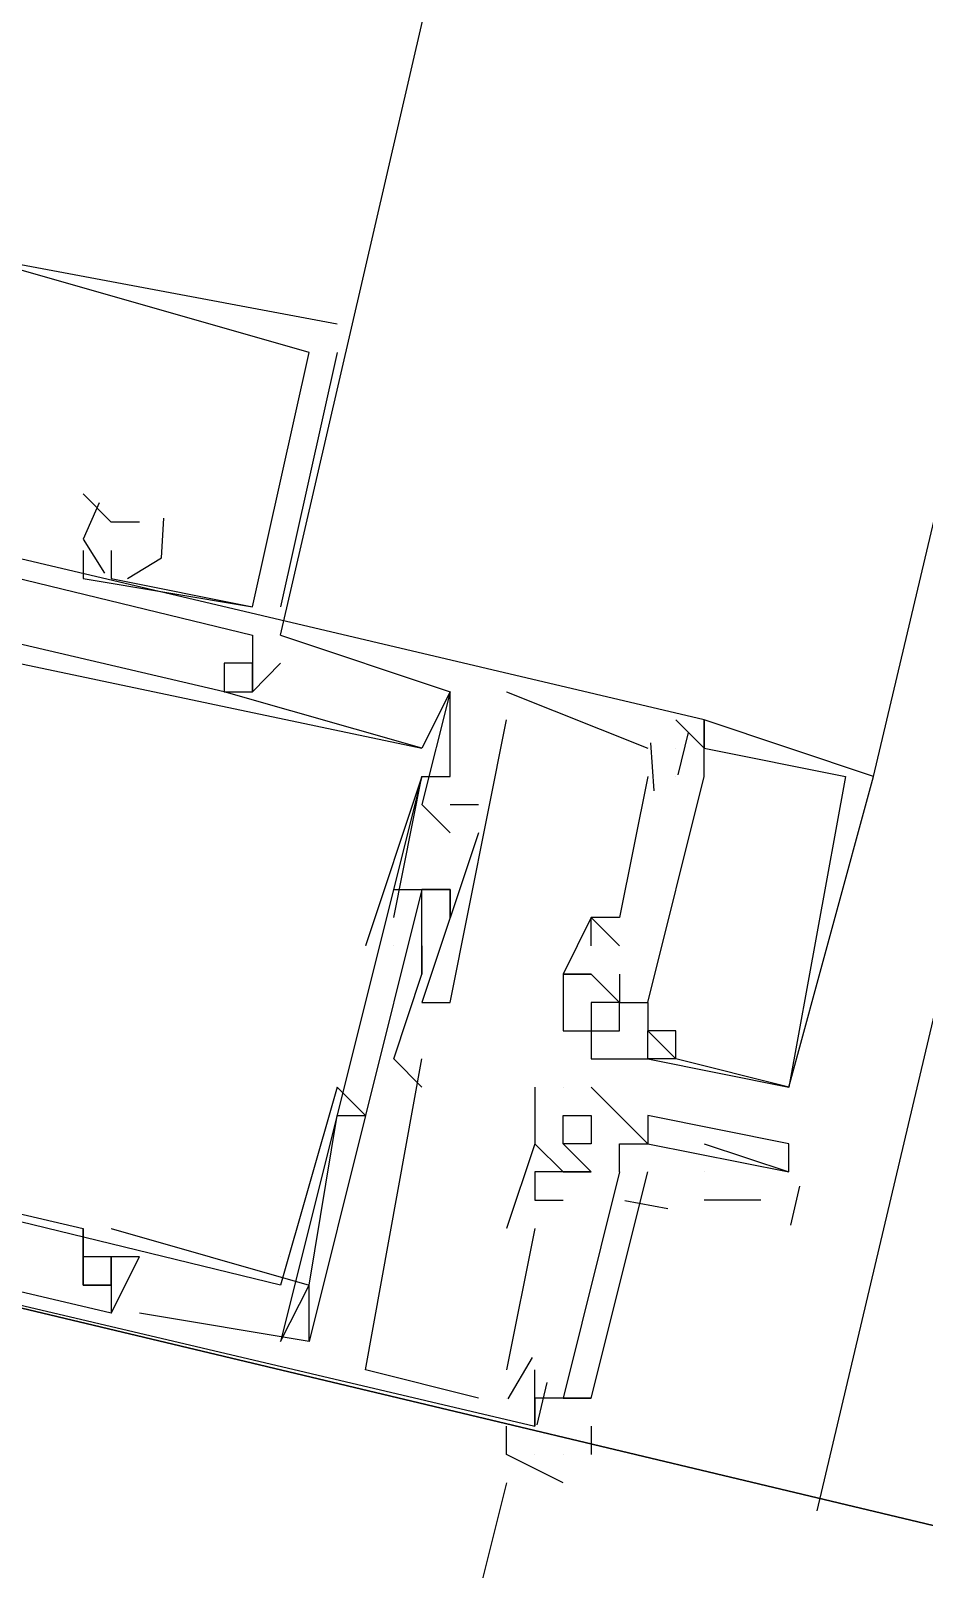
# Model space of a CAD drawing. Header units: feet. Extents: x -84 to 198, y -22 to 181.
# Drawn here: x 124.055 to 124.477, y 144.11 to 144.836 of the extents above; entities that cross this region are included whole.
import ezdxf

# ---------------------------------------------------------------- set-up
doc = ezdxf.new("R2010")
doc.units = ezdxf.units.FT
doc.layers.add('A-LINEA', color=7, linetype='CONTINUOUS')
doc.layers.add('A-MURO-CONCRETO', color=8, linetype='CONTINUOUS')

msp = doc.modelspace()

# ---------------------------------------------------------------- linework, layer by layer
at = {"layer": 'A-LINEA'}
for p, q in [((124.4267, 144.1378), (126.5867, 153.2844)), ((124.4533, 144.4844), (126.2933, 152.2711)), ((124.2, 144.6978), (124.2, 144.6978)), ((124.2, 144.6978), (124.2, 144.6978)), ((124.2, 144.6978), (124.2, 144.6978)), ((124.2, 144.6844), (124.1733, 144.5644)), ((124.2, 144.6844), (124.1733, 144.5644)), ((124.2, 144.6844), (124.1733, 144.5644)), ((124.1867, 144.6844), (124.1867, 144.6844)), ((124.1867, 144.6844), (124.1867, 144.6844)), ((124.1867, 144.6844), (124.1867, 144.6844)), ((124.1867, 144.6844), (124.1867, 144.6844)), ((124.1867, 144.6844), (124.1867, 144.6844)), ((124.1867, 144.6844), (124.1867, 144.6844)), ((124.2, 144.6844), (124.2, 144.6844)), ((124.2, 144.6844), (124.2, 144.6844)), ((124.2, 144.6844), (124.2, 144.6844)), ((124.08, 144.6178), (124.08, 144.6178)), ((124.08, 144.6178), (124.08, 144.6178)), ((124.08, 144.6178), (124.08, 144.6178)), ((124.0933, 144.6044), (124.0933, 144.6044)), ((124.0933, 144.6044), (124.0933, 144.6044)), ((124.0933, 144.6044), (124.0933, 144.6044)), ((124.1067, 144.6044), (124.1067, 144.6044)), ((124.1067, 144.6044), (124.1067, 144.6044)), ((124.1067, 144.6044), (124.1067, 144.6044)), ((124.08, 144.5911), (124.08, 144.5911)), ((124.08, 144.5911), (124.08, 144.5911)), ((124.08, 144.5911), (124.08, 144.5911)), ((124.0933, 144.5911), (124.0933, 144.5911)), ((124.0933, 144.5911), (124.0933, 144.5911)), ((124.0933, 144.5911), (124.0933, 144.5911)), ((124.08, 144.5778), (124.08, 144.5778)), ((124.08, 144.5778), (124.08, 144.5778)), ((124.08, 144.5778), (124.08, 144.5778)), ((124.0933, 144.5778), (124.0933, 144.5778)), ((124.0933, 144.5778), (124.0933, 144.5778)), ((124.0933, 144.5778), (124.0933, 144.5778)), ((124.16, 144.5644), (124.16, 144.5644)), ((124.16, 144.5644), (124.16, 144.5644)), ((124.16, 144.5644), (124.16, 144.5644)), ((124.16, 144.5644), (124.16, 144.5644)), ((124.16, 144.5644), (124.16, 144.5644)), ((124.16, 144.5644), (124.16, 144.5644)), ((124.1733, 144.5644), (124.1733, 144.5644)), ((124.1733, 144.5644), (124.1733, 144.5644)), ((124.1733, 144.5644), (124.1733, 144.5644)), ((124.16, 144.5511), (124.16, 144.5511)), ((124.16, 144.5511), (124.16, 144.5511)), ((124.16, 144.5511), (124.16, 144.5511)), ((124.1733, 144.5511), (124.1733, 144.5511)), ((124.1733, 144.5511), (124.1733, 144.5511)), ((124.1733, 144.5511), (124.1733, 144.5511)), ((124.1467, 144.5378), (124.1467, 144.5378)), ((124.1467, 144.5378), (124.1467, 144.5378)), ((124.1467, 144.5378), (124.1467, 144.5378)), ((124.16, 144.5378), (124.16, 144.5378)), ((124.16, 144.5378), (124.16, 144.5378)), ((124.16, 144.5378), (124.16, 144.5378)), ((124.16, 144.5378), (124.16, 144.5378)), ((124.16, 144.5378), (124.16, 144.5378)), ((124.16, 144.5378), (124.16, 144.5378)), ((124.1733, 144.5378), (124.1733, 144.5378)), ((124.1733, 144.5378), (124.1733, 144.5378)), ((124.1733, 144.5378), (124.1733, 144.5378)), ((124.1467, 144.5244), (124.1467, 144.5244)), ((124.1467, 144.5244), (124.1467, 144.5244)), ((124.1467, 144.5244), (124.1467, 144.5244)), ((124.1467, 144.5244), (124.1467, 144.5244)), ((124.1467, 144.5244), (124.1467, 144.5244)), ((124.1467, 144.5244), (124.1467, 144.5244)), ((124.1467, 144.5244), (124.1467, 144.5244)), ((124.1467, 144.5244), (124.1467, 144.5244)), ((124.1467, 144.5244), (124.1467, 144.5244)), ((124.16, 144.5244), (124.16, 144.5244)), ((124.16, 144.5244), (124.16, 144.5244)), ((124.16, 144.5244), (124.16, 144.5244)), ((124.16, 144.5244), (124.16, 144.5244)), ((124.16, 144.5244), (124.16, 144.5244)), ((124.16, 144.5244), (124.16, 144.5244)), ((124.16, 144.5244), (124.16, 144.5244)), ((124.16, 144.5244), (124.16, 144.5244)), ((124.16, 144.5244), (124.16, 144.5244)), ((124.2533, 144.5244), (124.2533, 144.5244)), ((124.2533, 144.5244), (124.2533, 144.5244)), ((124.2533, 144.5244), (124.2533, 144.5244)), ((124.2533, 144.5244), (124.2533, 144.5244)), ((124.2533, 144.5244), (124.2533, 144.5244)), ((124.2533, 144.5244), (124.2533, 144.5244)), ((124.2533, 144.5244), (124.2533, 144.5244)), ((124.2533, 144.5244), (124.2533, 144.5244)), ((124.2533, 144.5244), (124.2533, 144.5244)), ((124.28, 144.5244), (124.3467, 144.4978)), ((124.28, 144.5244), (124.28, 144.5244)), ((124.28, 144.5244), (124.3467, 144.4978)), ((124.28, 144.5244), (124.28, 144.5244)), ((124.28, 144.5244), (124.3467, 144.4978)), ((124.28, 144.5244), (124.28, 144.5244)), ((124.28, 144.5111), (124.28, 144.5111)), ((124.28, 144.5111), (124.28, 144.5111)), ((124.28, 144.5111), (124.28, 144.5111)), ((124.36, 144.5111), (124.36, 144.5111)), ((124.36, 144.5111), (124.36, 144.5111)), ((124.36, 144.5111), (124.36, 144.5111)), ((124.3733, 144.5111), (124.3733, 144.5111)), ((124.3733, 144.5111), (124.3733, 144.5111)), ((124.3733, 144.5111), (124.3733, 144.5111)), ((124.3733, 144.5111), (124.3733, 144.5111)), ((124.3733, 144.5111), (124.3733, 144.5111)), ((124.3733, 144.5111), (124.3733, 144.5111)), ((124.3657, 144.5051), (124.3609, 144.4851)), ((124.3657, 144.5051), (124.3609, 144.4851)), ((124.3657, 144.5051), (124.3609, 144.4851)), ((124.24, 144.4978), (124.24, 144.4978)), ((124.24, 144.4978), (124.24, 144.4978)), ((124.24, 144.4978), (124.24, 144.4978)), ((124.24, 144.4978), (124.24, 144.4978)), ((124.24, 144.4978), (124.24, 144.4978)), ((124.24, 144.4978), (124.24, 144.4978)), ((124.3467, 144.4978), (124.3467, 144.4978)), ((124.3467, 144.4978), (124.3467, 144.4978)), ((124.3467, 144.4978), (124.3467, 144.4978)), ((124.3479, 144.5002), (124.3495, 144.4776)), ((124.3479, 144.5002), (124.3495, 144.4776)), ((124.3479, 144.5002), (124.3495, 144.4776)), ((124.36, 144.4978), (124.36, 144.4978)), ((124.36, 144.4978), (124.36, 144.4978)), ((124.36, 144.4978), (124.36, 144.4978)), ((124.36, 144.4978), (124.36, 144.4978)), ((124.36, 144.4978), (124.36, 144.4978)), ((124.36, 144.4978), (124.36, 144.4978)), ((124.3733, 144.4978), (124.3733, 144.4978)), ((124.3733, 144.4978), (124.3733, 144.4978)), ((124.3733, 144.4978), (124.3733, 144.4978)), ((124.3733, 144.4978), (124.3733, 144.4978)), ((124.3733, 144.4978), (124.3733, 144.4978)), ((124.3733, 144.4978), (124.3733, 144.4978)), ((124.3733, 144.4978), (124.3733, 144.4978)), ((124.3733, 144.4978), (124.3733, 144.4978)), ((124.3733, 144.4978), (124.3733, 144.4978)), ((124.24, 144.4844), (124.1733, 144.2178)), ((124.24, 144.4844), (124.1733, 144.2178)), ((124.24, 144.4844), (124.1733, 144.2178)), ((124.24, 144.4844), (124.24, 144.4844)), ((124.24, 144.4844), (124.24, 144.4844)), ((124.24, 144.4844), (124.24, 144.4844)), ((124.24, 144.4844), (124.24, 144.4844)), ((124.24, 144.4844), (124.24, 144.4844)), ((124.24, 144.4844), (124.24, 144.4844)), ((124.2533, 144.4844), (124.2533, 144.4844)), ((124.2533, 144.4844), (124.2533, 144.4844)), ((124.2533, 144.4844), (124.2533, 144.4844)), ((124.3467, 144.4844), (124.3467, 144.4844)), ((124.3467, 144.4844), (124.3467, 144.4844)), ((124.3467, 144.4844), (124.3467, 144.4844)), ((124.36, 144.4844), (124.36, 144.4844)), ((124.36, 144.4844), (124.36, 144.4844)), ((124.36, 144.4844), (124.36, 144.4844)), ((124.36, 144.4844), (124.36, 144.4844)), ((124.36, 144.4844), (124.36, 144.4844)), ((124.36, 144.4844), (124.36, 144.4844)), ((124.3733, 144.4844), (124.3733, 144.4844)), ((124.3733, 144.4844), (124.3733, 144.4844)), ((124.3733, 144.4844), (124.3733, 144.4844)), ((124.3733, 144.4844), (124.3733, 144.4844)), ((124.3733, 144.4844), (124.3733, 144.4844)), ((124.3733, 144.4844), (124.3733, 144.4844)), ((124.44, 144.4844), (124.44, 144.4844)), ((124.44, 144.4844), (124.44, 144.4844)), ((124.44, 144.4844), (124.44, 144.4844)), ((124.4533, 144.4844), (124.4533, 144.4844)), ((124.4533, 144.4844), (124.4533, 144.4844)), ((124.4533, 144.4844), (124.4533, 144.4844)), ((124.24, 144.4711), (124.24, 144.4711)), ((124.24, 144.4711), (124.24, 144.4711)), ((124.24, 144.4711), (124.24, 144.4711)), ((124.2533, 144.4711), (124.2667, 144.4711)), ((124.2533, 144.4711), (124.2533, 144.4711)), ((124.2533, 144.4711), (124.2667, 144.4711)), ((124.2533, 144.4711), (124.2533, 144.4711)), ((124.2533, 144.4711), (124.2667, 144.4711)), ((124.2533, 144.4711), (124.2533, 144.4711)), ((124.2667, 144.4711), (124.2667, 144.4711)), ((124.2667, 144.4711), (124.2667, 144.4711)), ((124.2667, 144.4711), (124.2667, 144.4711)), ((124.2533, 144.4578), (124.2533, 144.4578)), ((124.2533, 144.4578), (124.2533, 144.4578)), ((124.2533, 144.4578), (124.2533, 144.4578)), ((124.2667, 144.4578), (124.2667, 144.4578)), ((124.2667, 144.4578), (124.2667, 144.4578)), ((124.2667, 144.4578), (124.2667, 144.4578)), ((124.2267, 144.4311), (124.2267, 144.4311)), ((124.2267, 144.4311), (124.2267, 144.4311)), ((124.2267, 144.4311), (124.2267, 144.4311)), ((124.24, 144.4311), (124.24, 144.4311)), ((124.24, 144.4311), (124.24, 144.4311)), ((124.24, 144.4311), (124.24, 144.4311)), ((124.24, 144.4311), (124.24, 144.4311)), ((124.24, 144.4311), (124.24, 144.4311)), ((124.24, 144.4311), (124.24, 144.4311)), ((124.24, 144.4311), (124.24, 144.4311)), ((124.24, 144.4311), (124.24, 144.4311)), ((124.24, 144.4311), (124.24, 144.4311)), ((124.2533, 144.4311), (124.2533, 144.4311)), ((124.2533, 144.4311), (124.2533, 144.4311)), ((124.2533, 144.4311), (124.2533, 144.4311)), ((124.2533, 144.4311), (124.2533, 144.4311)), ((124.2533, 144.4311), (124.2533, 144.4311)), ((124.2533, 144.4311), (124.2533, 144.4311)), ((124.2267, 144.4178), (124.2267, 144.4178)), ((124.2267, 144.4178), (124.2267, 144.4178)), ((124.2267, 144.4178), (124.2267, 144.4178)), ((124.2533, 144.4178), (124.2533, 144.4178)), ((124.2533, 144.4178), (124.2533, 144.4178)), ((124.2533, 144.4178), (124.2533, 144.4178)), ((124.32, 144.4178), (124.32, 144.4178)), ((124.32, 144.4178), (124.32, 144.4178)), ((124.32, 144.4178), (124.32, 144.4178)), ((124.32, 144.4178), (124.32, 144.4178)), ((124.32, 144.4178), (124.32, 144.4178)), ((124.32, 144.4178), (124.32, 144.4178)), ((124.3333, 144.4178), (124.3333, 144.4178)), ((124.3333, 144.4178), (124.3333, 144.4178)), ((124.3333, 144.4178), (124.3333, 144.4178)), ((124.2133, 144.4044), (124.2133, 144.4044)), ((124.2133, 144.4044), (124.2133, 144.4044)), ((124.2133, 144.4044), (124.2133, 144.4044)), ((124.2267, 144.4044), (124.2267, 144.4044)), ((124.2267, 144.4044), (124.2267, 144.4044)), ((124.2267, 144.4044), (124.2267, 144.4044)), ((124.2267, 144.4044), (124.2267, 144.4044)), ((124.2267, 144.4044), (124.2267, 144.4044)), ((124.2267, 144.4044), (124.2267, 144.4044)), ((124.24, 144.4044), (124.24, 144.4044)), ((124.24, 144.4044), (124.24, 144.4044)), ((124.24, 144.4044), (124.24, 144.4044)), ((124.24, 144.4044), (124.24, 144.4044)), ((124.24, 144.4044), (124.24, 144.4044)), ((124.24, 144.4044), (124.24, 144.4044)), ((124.32, 144.4044), (124.32, 144.4044)), ((124.32, 144.4044), (124.32, 144.4044)), ((124.32, 144.4044), (124.32, 144.4044)), ((124.3333, 144.4044), (124.3333, 144.4044)), ((124.3333, 144.4044), (124.3333, 144.4044)), ((124.3333, 144.4044), (124.3333, 144.4044)), ((124.24, 144.3911), (124.24, 144.3911)), ((124.24, 144.3911), (124.24, 144.3911)), ((124.24, 144.3911), (124.24, 144.3911)), ((124.24, 144.3911), (124.24, 144.3911)), ((124.24, 144.3911), (124.24, 144.3911)), ((124.24, 144.3911), (124.24, 144.3911)), ((124.3067, 144.3911), (124.3067, 144.3911)), ((124.3067, 144.3911), (124.3067, 144.3911)), ((124.3067, 144.3911), (124.3067, 144.3911)), ((124.3067, 144.3911), (124.3067, 144.3911)), ((124.3067, 144.3911), (124.3067, 144.3911)), ((124.3067, 144.3911), (124.3067, 144.3911)), ((124.32, 144.3911), (124.32, 144.3911)), ((124.32, 144.3911), (124.32, 144.3911)), ((124.32, 144.3911), (124.32, 144.3911)), ((124.32, 144.3911), (124.32, 144.3911)), ((124.32, 144.3911), (124.32, 144.3911)), ((124.32, 144.3911), (124.32, 144.3911)), ((124.3333, 144.3911), (124.3333, 144.3911)), ((124.3333, 144.3911), (124.3333, 144.3911)), ((124.3333, 144.3911), (124.3333, 144.3911)), ((124.3333, 144.3911), (124.3333, 144.3911)), ((124.3333, 144.3911), (124.3333, 144.3911)), ((124.3333, 144.3911), (124.3333, 144.3911)), ((124.24, 144.3778), (124.24, 144.3778)), ((124.24, 144.3778), (124.24, 144.3778)), ((124.24, 144.3778), (124.24, 144.3778)), ((124.2533, 144.3778), (124.2533, 144.3778)), ((124.2533, 144.3778), (124.2533, 144.3778)), ((124.2533, 144.3778), (124.2533, 144.3778)), ((124.32, 144.3778), (124.32, 144.3778)), ((124.32, 144.3778), (124.32, 144.3778)), ((124.32, 144.3778), (124.32, 144.3778)), ((124.3333, 144.3778), (124.3333, 144.3778)), ((124.3333, 144.3778), (124.3333, 144.3778)), ((124.3333, 144.3778), (124.3333, 144.3778)), ((124.3333, 144.3778), (124.3333, 144.3778)), ((124.3333, 144.3778), (124.3333, 144.3778)), ((124.3333, 144.3778), (124.3333, 144.3778)), ((124.3333, 144.3778), (124.3333, 144.3778)), ((124.3333, 144.3778), (124.3333, 144.3778)), ((124.3333, 144.3778), (124.3333, 144.3778)), ((124.3333, 144.3778), (124.3333, 144.3778)), ((124.3333, 144.3778), (124.3333, 144.3778)), ((124.3333, 144.3778), (124.3333, 144.3778)), ((124.3467, 144.3778), (124.3467, 144.3778)), ((124.3467, 144.3778), (124.3467, 144.3778)), ((124.3467, 144.3778), (124.3467, 144.3778)), ((124.3467, 144.3778), (124.3467, 144.3778)), ((124.3467, 144.3778), (124.3467, 144.3778)), ((124.3467, 144.3778), (124.3467, 144.3778)), ((124.3067, 144.3644), (124.3067, 144.3644)), ((124.3067, 144.3644), (124.3067, 144.3644)), ((124.3067, 144.3644), (124.3067, 144.3644)), ((124.32, 144.3644), (124.32, 144.3644)), ((124.32, 144.3644), (124.32, 144.3644)), ((124.32, 144.3644), (124.32, 144.3644)), ((124.32, 144.3644), (124.32, 144.3644)), ((124.32, 144.3644), (124.32, 144.3644)), ((124.32, 144.3644), (124.32, 144.3644)), ((124.32, 144.3644), (124.32, 144.3644)), ((124.32, 144.3644), (124.32, 144.3644)), ((124.32, 144.3644), (124.32, 144.3644)), ((124.3333, 144.3644), (124.3333, 144.3644)), ((124.3333, 144.3644), (124.3333, 144.3644)), ((124.3333, 144.3644), (124.3333, 144.3644)), ((124.3467, 144.3644), (124.3467, 144.3644)), ((124.3467, 144.3644), (124.3467, 144.3644)), ((124.3467, 144.3644), (124.3467, 144.3644)), ((124.3467, 144.3644), (124.3467, 144.3644)), ((124.3467, 144.3644), (124.3467, 144.3644)), ((124.3467, 144.3644), (124.3467, 144.3644)), ((124.36, 144.3644), (124.36, 144.3644)), ((124.36, 144.3644), (124.36, 144.3644)), ((124.36, 144.3644), (124.36, 144.3644)), ((124.2267, 144.3511), (124.2267, 144.3511)), ((124.2267, 144.3511), (124.2267, 144.3511)), ((124.2267, 144.3511), (124.2267, 144.3511)), ((124.24, 144.3511), (124.24, 144.3511)), ((124.24, 144.3511), (124.24, 144.3511)), ((124.24, 144.3511), (124.24, 144.3511)), ((124.32, 144.3511), (124.32, 144.3511)), ((124.32, 144.3511), (124.32, 144.3511)), ((124.32, 144.3511), (124.32, 144.3511)), ((124.3467, 144.3511), (124.3467, 144.3511)), ((124.3467, 144.3511), (124.3467, 144.3511)), ((124.3467, 144.3511), (124.3467, 144.3511)), ((124.3467, 144.3511), (124.3467, 144.3511)), ((124.3467, 144.3511), (124.3467, 144.3511)), ((124.3467, 144.3511), (124.3467, 144.3511)), ((124.36, 144.3511), (124.36, 144.3511)), ((124.36, 144.3511), (124.36, 144.3511)), ((124.36, 144.3511), (124.36, 144.3511)), ((124.36, 144.3511), (124.36, 144.3511)), ((124.36, 144.3511), (124.36, 144.3511)), ((124.36, 144.3511), (124.36, 144.3511)), ((124.36, 144.3511), (124.36, 144.3511)), ((124.36, 144.3511), (124.36, 144.3511)), ((124.36, 144.3511), (124.36, 144.3511)), ((124.2, 144.3378), (124.2, 144.3378)), ((124.2, 144.3378), (124.2, 144.3378)), ((124.2, 144.3378), (124.2, 144.3378)), ((124.24, 144.3378), (124.24, 144.3378)), ((124.24, 144.3378), (124.24, 144.3378)), ((124.24, 144.3378), (124.24, 144.3378)), ((124.2933, 144.3378), (124.2933, 144.3378)), ((124.3067, 144.3378), (124.3067, 144.3378)), ((124.3067, 144.3378), (124.3067, 144.3378)), ((124.32, 144.3378), (124.32, 144.3378)), ((124.4133, 144.3378), (124.4133, 144.3378)), ((124.4133, 144.3378), (124.4133, 144.3378)), ((124.4133, 144.3378), (124.4133, 144.3378)), ((124.4133, 144.3378), (124.4133, 144.3378)), ((124.4133, 144.3378), (124.4133, 144.3378)), ((124.4133, 144.3378), (124.4133, 144.3378)), ((124.2, 144.3244), (124.2, 144.3244)), ((124.2, 144.3244), (124.2, 144.3244)), ((124.2, 144.3244), (124.2, 144.3244)), ((124.2133, 144.3244), (124.2133, 144.3244)), ((124.2133, 144.3244), (124.2133, 144.3244)), ((124.2133, 144.3244), (124.2133, 144.3244)), ((124.3067, 144.3244), (124.3067, 144.3244)), ((124.32, 144.3244), (124.32, 144.3244)), ((124.3333, 144.3244), (124.3333, 144.3244)), ((124.3467, 144.3244), (124.3467, 144.3244)), ((124.2933, 144.3111), (124.2933, 144.3111)), ((124.2933, 144.3111), (124.2933, 144.3111)), ((124.2933, 144.3111), (124.2933, 144.3111)), ((124.2933, 144.3111), (124.2933, 144.3111)), ((124.3067, 144.3111), (124.3067, 144.3111)), ((124.3067, 144.3111), (124.3067, 144.3111)), ((124.32, 144.3111), (124.32, 144.3111)), ((124.32, 144.3111), (124.32, 144.3111)), ((124.3333, 144.3111), (124.3333, 144.3111)), ((124.3333, 144.3111), (124.3333, 144.3111)), ((124.3467, 144.3111), (124.3467, 144.3111)), ((124.3467, 144.3111), (124.3467, 144.3111)), ((124.3733, 144.3111), (124.4133, 144.2978)), ((124.4133, 144.3111), (124.4133, 144.3111)), ((124.2933, 144.2978), (124.2933, 144.2978)), ((124.2933, 144.2978), (124.2933, 144.2978)), ((124.2933, 144.2978), (124.2933, 144.2978)), ((124.2933, 144.2978), (124.2933, 144.2978)), ((124.2933, 144.2978), (124.2933, 144.2978)), ((124.2933, 144.2978), (124.2933, 144.2978)), ((124.3333, 144.2978), (124.3067, 144.1911)), ((124.3067, 144.2978), (124.3067, 144.2978)), ((124.3067, 144.2978), (124.3067, 144.2978)), ((124.3067, 144.2978), (124.3067, 144.2978)), ((124.3333, 144.2978), (124.3067, 144.1911)), ((124.3067, 144.2978), (124.3067, 144.2978)), ((124.3067, 144.2978), (124.3067, 144.2978)), ((124.3067, 144.2978), (124.3067, 144.2978)), ((124.3333, 144.2978), (124.3067, 144.1911)), ((124.3067, 144.2978), (124.3067, 144.2978)), ((124.3067, 144.2978), (124.3067, 144.2978)), ((124.3067, 144.2978), (124.3067, 144.2978)), ((124.32, 144.2978), (124.32, 144.2978)), ((124.32, 144.2978), (124.32, 144.2978)), ((124.32, 144.2978), (124.32, 144.2978)), ((124.32, 144.2978), (124.32, 144.2978)), ((124.32, 144.2978), (124.32, 144.2978)), ((124.32, 144.2978), (124.32, 144.2978)), ((124.32, 144.2978), (124.32, 144.2978)), ((124.3333, 144.2978), (124.3333, 144.2978)), ((124.3333, 144.2978), (124.3333, 144.2978)), ((124.3333, 144.2978), (124.3333, 144.2978)), ((124.3333, 144.2978), (124.3333, 144.2978)), ((124.3733, 144.2978), (124.3733, 144.2978)), ((124.4133, 144.2978), (124.4133, 144.2978)), ((124.4183, 144.291), (124.414, 144.2727)), ((124.2933, 144.2844), (124.2933, 144.2844)), ((124.2933, 144.2844), (124.2933, 144.2844)), ((124.2933, 144.2844), (124.2933, 144.2844)), ((124.3067, 144.2844), (124.3067, 144.2844)), ((124.3067, 144.2844), (124.3067, 144.2844)), ((124.3067, 144.2844), (124.3067, 144.2844)), ((124.3562, 144.2803), (124.3359, 144.2842)), ((124.3562, 144.2803), (124.3359, 144.2842)), ((124.3562, 144.2803), (124.3359, 144.2842)), ((124.4, 144.2844), (124.3733, 144.2844)), ((124.08, 144.2711), (124.08, 144.2711)), ((124.08, 144.2711), (124.08, 144.2711)), ((124.08, 144.2711), (124.08, 144.2711)), ((124.0933, 144.2711), (124.1867, 144.2444)), ((124.0933, 144.2711), (124.0933, 144.2711)), ((124.0933, 144.2711), (124.1867, 144.2444)), ((124.0933, 144.2711), (124.0933, 144.2711)), ((124.0933, 144.2711), (124.1867, 144.2444)), ((124.0933, 144.2711), (124.0933, 144.2711)), ((124.2933, 144.2711), (124.28, 144.2044)), ((124.28, 144.2711), (124.28, 144.2711)), ((124.2933, 144.2711), (124.28, 144.2044)), ((124.28, 144.2711), (124.28, 144.2711)), ((124.2933, 144.2711), (124.28, 144.2044)), ((124.28, 144.2711), (124.28, 144.2711)), ((124.2933, 144.2711), (124.2933, 144.2711)), ((124.2933, 144.2711), (124.2933, 144.2711)), ((124.2933, 144.2711), (124.2933, 144.2711)), ((124.08, 144.2578), (124.08, 144.2578)), ((124.08, 144.2578), (124.08, 144.2578)), ((124.08, 144.2578), (124.08, 144.2578)), ((124.0933, 144.2578), (124.0933, 144.2578)), ((124.0933, 144.2578), (124.0933, 144.2578)), ((124.0933, 144.2578), (124.0933, 144.2578)), ((124.0933, 144.2578), (124.0933, 144.2578)), ((124.0933, 144.2578), (124.0933, 144.2578)), ((124.0933, 144.2578), (124.0933, 144.2578)), ((124.0933, 144.2578), (124.0933, 144.2578)), ((124.0933, 144.2578), (124.0933, 144.2578)), ((124.0933, 144.2578), (124.0933, 144.2578)), ((124.0933, 144.2578), (124.0933, 144.2578)), ((124.0933, 144.2578), (124.0933, 144.2578)), ((124.0933, 144.2578), (124.0933, 144.2578)), ((124.1067, 144.2578), (124.1067, 144.2578)), ((124.1067, 144.2578), (124.1067, 144.2578)), ((124.1067, 144.2578), (124.1067, 144.2578)), ((124.1733, 144.2578), (124.1733, 144.2578)), ((124.1733, 144.2578), (124.1733, 144.2578)), ((124.1733, 144.2578), (124.1733, 144.2578)), ((124.08, 144.2444), (124.08, 144.2444)), ((124.08, 144.2444), (124.08, 144.2444)), ((124.08, 144.2444), (124.08, 144.2444)), ((124.0933, 144.2444), (124.0933, 144.2444)), ((124.0933, 144.2444), (124.0933, 144.2444)), ((124.0933, 144.2444), (124.0933, 144.2444)), ((124.1733, 144.2178), (124.1867, 144.2444)), ((124.1733, 144.2444), (124.1733, 144.2444)), ((124.1733, 144.2178), (124.1867, 144.2444)), ((124.1733, 144.2444), (124.1733, 144.2444)), ((124.1733, 144.2178), (124.1867, 144.2444)), ((124.1733, 144.2444), (124.1733, 144.2444)), ((124.1867, 144.2444), (124.1867, 144.2444)), ((124.1867, 144.2444), (124.1867, 144.2444)), ((124.1867, 144.2444), (124.1867, 144.2444)), ((124.1867, 144.2444), (124.1867, 144.2444)), ((124.1867, 144.2444), (124.1867, 144.2444)), ((124.1867, 144.2444), (124.1867, 144.2444)), ((124.0933, 144.2311), (124.0933, 144.2311)), ((124.0933, 144.2311), (124.0933, 144.2311)), ((124.0933, 144.2311), (124.0933, 144.2311)), ((124.0933, 144.2311), (124.0933, 144.2311)), ((124.0933, 144.2311), (124.0933, 144.2311)), ((124.0933, 144.2311), (124.0933, 144.2311)), ((124.1067, 144.2311), (124.1067, 144.2311)), ((124.1067, 144.2311), (124.1067, 144.2311)), ((124.1067, 144.2311), (124.1067, 144.2311)), ((124.1733, 144.2178), (124.1733, 144.2178)), ((124.1733, 144.2178), (124.1733, 144.2178)), ((124.1733, 144.2178), (124.1733, 144.2178)), ((124.1867, 144.2178), (124.1867, 144.2178)), ((124.1867, 144.2178), (124.1867, 144.2178)), ((124.1867, 144.2178), (124.1867, 144.2178)), ((124.1867, 144.2178), (124.1867, 144.2178)), ((124.1867, 144.2178), (124.1867, 144.2178)), ((124.1867, 144.2178), (124.1867, 144.2178)), ((124.2921, 144.2102), (124.2806, 144.1907)), ((124.2921, 144.2102), (124.2806, 144.1907)), ((124.2921, 144.2102), (124.2806, 144.1907)), ((124.2133, 144.2044), (124.2133, 144.2044)), ((124.2133, 144.2044), (124.2133, 144.2044)), ((124.2133, 144.2044), (124.2133, 144.2044)), ((124.28, 144.2044), (124.28, 144.2044)), ((124.28, 144.2044), (124.28, 144.2044)), ((124.28, 144.2044), (124.28, 144.2044)), ((124.2933, 144.2044), (124.2933, 144.2044)), ((124.2933, 144.2044), (124.2933, 144.2044)), ((124.2933, 144.2044), (124.2933, 144.2044)), ((124.299, 144.1984), (124.2943, 144.1784)), ((124.299, 144.1984), (124.2943, 144.1784)), ((124.299, 144.1984), (124.2943, 144.1784)), ((124.2667, 144.1911), (124.2667, 144.1911)), ((124.2667, 144.1911), (124.2667, 144.1911)), ((124.2667, 144.1911), (124.2667, 144.1911)), ((124.28, 144.1911), (124.28, 144.1911)), ((124.28, 144.1911), (124.28, 144.1911)), ((124.28, 144.1911), (124.28, 144.1911)), ((124.2933, 144.1911), (124.2933, 144.1911)), ((124.2933, 144.1911), (124.2933, 144.1911)), ((124.2933, 144.1911), (124.2933, 144.1911)), ((124.2933, 144.1911), (124.2933, 144.1911)), ((124.2933, 144.1911), (124.2933, 144.1911)), ((124.2933, 144.1911), (124.2933, 144.1911)), ((124.3067, 144.1911), (124.3067, 144.1911)), ((124.3067, 144.1911), (124.3067, 144.1911)), ((124.3067, 144.1911), (124.3067, 144.1911)), ((124.28, 144.1644), (124.28, 144.1778)), ((124.28, 144.1778), (124.28, 144.1778)), ((124.28, 144.1778), (124.28, 144.1778)), ((124.28, 144.1778), (124.28, 144.1778)), ((124.2933, 144.1778), (124.2933, 144.1778)), ((124.2933, 144.1778), (124.2933, 144.1778)), ((124.2933, 144.1778), (124.2933, 144.1778)), ((124.2933, 144.1778), (124.2933, 144.1778)), ((124.32, 144.1778), (124.32, 144.1644)), ((124.3067, 144.1511), (124.28, 144.1644)), ((124.2933, 144.1644), (124.2933, 144.1644)), ((124.3067, 144.1644), (124.3067, 144.1644)), ((124.28, 144.1511), (124.08, 143.3511))]:
    msp.add_line(p, q, dxfattribs=at)
for points in [[(124.1733, 144.5511), (124.5867, 146.3378), (125.0667, 148.3378)], [(124.2, 144.6978), (123.9867, 144.7378), (123.9867, 144.7111), (123.9867, 144.7244), (123.9733, 144.7244), (123.9733, 144.7111), (123.9867, 144.7111), (123.9733, 144.6178), (123.9333, 144.6178)], [(124.2, 144.6978), (123.9867, 144.7378), (123.9867, 144.7111), (123.9867, 144.7244), (123.9733, 144.7244), (123.9733, 144.7111), (123.9867, 144.7111), (123.9733, 144.6178), (123.9333, 144.6178)], [(124.2, 144.6978), (123.9867, 144.7378), (123.9867, 144.7111), (123.9867, 144.7244), (123.9733, 144.7244), (123.9733, 144.7111), (123.9867, 144.7111), (123.9733, 144.6178), (123.9333, 144.6178)], [(124.0933, 144.5911), (124.0933, 144.5778), (124.16, 144.5644), (124.1867, 144.6844), (124, 144.7378), (123.9867, 144.7111), (123.9867, 144.7111)], [(124.0933, 144.5911), (124.0933, 144.5778), (124.16, 144.5644), (124.1867, 144.6844), (124, 144.7378), (123.9867, 144.7111), (123.9867, 144.7111)], [(124.0933, 144.5911), (124.0933, 144.5778), (124.16, 144.5644), (124.1867, 144.6844), (124, 144.7378), (123.9867, 144.7111), (123.9867, 144.7111)], [(124.36, 144.5111), (124.3733, 144.4978), (124.3733, 144.5111), (123.6933, 144.6711), (123.6667, 144.5111), (123.68, 144.5111)], [(124.36, 144.5111), (124.3733, 144.4978), (124.3733, 144.5111), (123.6933, 144.6711), (123.6667, 144.5111), (123.68, 144.5111)], [(124.36, 144.5111), (124.3733, 144.4978), (124.3733, 144.5111), (123.6933, 144.6711), (123.6667, 144.5111), (123.68, 144.5111)], [(123.72, 144.6578), (124.16, 144.5511), (124.16, 144.5244)], [(123.72, 144.6578), (124.16, 144.5511), (124.16, 144.5244)], [(123.72, 144.6578), (124.16, 144.5511), (124.16, 144.5244)], [(124.16, 144.5244), (124.16, 144.5378), (124.1467, 144.5378), (124.1467, 144.5244), (123.7467, 144.6178), (123.7467, 144.6311), (123.72, 144.6444), (123.7067, 144.6311)], [(124.16, 144.5244), (124.16, 144.5378), (124.1467, 144.5378), (124.1467, 144.5244), (123.7467, 144.6178), (123.7467, 144.6311), (123.72, 144.6444), (123.7067, 144.6311)], [(124.16, 144.5244), (124.16, 144.5378), (124.1467, 144.5378), (124.1467, 144.5244), (123.7467, 144.6178), (123.7467, 144.6311), (123.72, 144.6444), (123.7067, 144.6311)], [(124.1067, 144.6044), (124.0933, 144.6044), (124.0933, 144.6044), (124.08, 144.6178)], [(124.1067, 144.6044), (124.0933, 144.6044), (124.0933, 144.6044), (124.08, 144.6178)], [(124.1067, 144.6044), (124.0933, 144.6044), (124.0933, 144.6044), (124.08, 144.6178)], [(124.0876, 144.6135), (124.0801, 144.5963), (124.0901, 144.5804)], [(124.0876, 144.6135), (124.0801, 144.5963), (124.0901, 144.5804)], [(124.0876, 144.6135), (124.0801, 144.5963), (124.0901, 144.5804)], [(123.72, 144.5244), (123.7333, 144.6044), (124.24, 144.4978)], [(123.72, 144.5244), (123.7333, 144.6044), (124.24, 144.4978)], [(123.72, 144.5244), (123.7333, 144.6044), (124.24, 144.4978)], [(124.101, 144.5778), (124.1171, 144.5875), (124.1181, 144.6063)], [(124.101, 144.5778), (124.1171, 144.5875), (124.1181, 144.6063)], [(124.101, 144.5778), (124.1171, 144.5875), (124.1181, 144.6063)], [(124.08, 144.5911), (124.08, 144.5778), (124.16, 144.5644)], [(124.08, 144.5911), (124.08, 144.5778), (124.16, 144.5644)], [(124.08, 144.5911), (124.08, 144.5778), (124.16, 144.5644)], [(123.6533, 144.3644), (123.6667, 144.3511), (123.6667, 144.3644), (123.6533, 144.3644), (123.6667, 144.4711), (123.68, 144.4711), (123.7067, 144.5511), (123.72, 144.5511), (123.6933, 144.5644), (123.68, 144.4844), (123.6533, 144.4844), (123.6133, 144.3378), (124.2933, 144.1778)], [(123.6533, 144.3644), (123.6667, 144.3511), (123.6667, 144.3644), (123.6533, 144.3644), (123.6667, 144.4711), (123.68, 144.4711), (123.7067, 144.5511), (123.72, 144.5511), (123.6933, 144.5644), (123.68, 144.4844), (123.6533, 144.4844), (123.6133, 144.3378), (124.2933, 144.1778)], [(123.6533, 144.3644), (123.6667, 144.3511), (123.6667, 144.3644), (123.6533, 144.3644), (123.6667, 144.4711), (123.68, 144.4711), (123.7067, 144.5511), (123.72, 144.5511), (123.6933, 144.5644), (123.68, 144.4844), (123.6533, 144.4844), (123.6133, 144.3378), (124.2933, 144.1778)], [(124.1733, 144.5511), (124.2533, 144.5244), (124.24, 144.4711), (124.2533, 144.4578)], [(124.1733, 144.5511), (124.2533, 144.5244), (124.24, 144.4711), (124.2533, 144.4578)], [(124.1733, 144.5511), (124.2533, 144.5244), (124.24, 144.4711), (124.2533, 144.4578)], [(124.1467, 144.5244), (124.16, 144.5244), (124.1733, 144.5378)], [(124.1467, 144.5244), (124.16, 144.5244), (124.1733, 144.5378)], [(124.1467, 144.5244), (124.16, 144.5244), (124.1733, 144.5378)], [(124.2533, 144.5244), (124.24, 144.4978), (124.1467, 144.5244)], [(124.2533, 144.5244), (124.24, 144.4978), (124.1467, 144.5244)], [(124.2533, 144.5244), (124.24, 144.4978), (124.1467, 144.5244)], [(124.2267, 144.4178), (124.24, 144.4844), (124.2533, 144.4844), (124.2533, 144.5244)], [(124.2267, 144.4178), (124.24, 144.4844), (124.2533, 144.4844), (124.2533, 144.5244)], [(124.2267, 144.4178), (124.24, 144.4844), (124.2533, 144.4844), (124.2533, 144.5244)], [(124.2667, 144.4578), (124.24, 144.3778), (124.2533, 144.3778), (124.28, 144.5111)], [(124.2667, 144.4578), (124.24, 144.3778), (124.2533, 144.3778), (124.28, 144.5111)], [(124.2667, 144.4578), (124.24, 144.3778), (124.2533, 144.3778), (124.28, 144.5111)], [(124.3467, 144.3511), (124.4133, 144.3378), (124.4533, 144.4844), (124.4533, 144.4844), (124.3733, 144.5111), (124.3733, 144.4978)], [(124.3467, 144.3511), (124.4133, 144.3378), (124.4533, 144.4844), (124.4533, 144.4844), (124.3733, 144.5111), (124.3733, 144.4978)], [(124.3467, 144.3511), (124.4133, 144.3378), (124.4533, 144.4844), (124.4533, 144.4844), (124.3733, 144.5111), (124.3733, 144.4978)], [(124.3733, 144.4844), (124.3733, 144.4844), (124.3733, 144.4978), (124.44, 144.4844), (124.44, 144.4844), (124.4133, 144.3378), (124.4133, 144.3378), (124.36, 144.3511), (124.36, 144.3511), (124.36, 144.3644), (124.36, 144.3644), (124.3467, 144.3644)], [(124.3733, 144.4844), (124.3733, 144.4844), (124.3733, 144.4978), (124.44, 144.4844), (124.44, 144.4844), (124.4133, 144.3378), (124.4133, 144.3378), (124.36, 144.3511), (124.36, 144.3511), (124.36, 144.3644), (124.36, 144.3644), (124.3467, 144.3644)], [(124.3733, 144.4844), (124.3733, 144.4844), (124.3733, 144.4978), (124.44, 144.4844), (124.44, 144.4844), (124.4133, 144.3378), (124.4133, 144.3378), (124.36, 144.3511), (124.36, 144.3511), (124.36, 144.3644), (124.36, 144.3644), (124.3467, 144.3644)], [(124.24, 144.4844), (124.2133, 144.4044), (124.2133, 144.4044)], [(124.24, 144.4844), (124.2133, 144.4044), (124.2133, 144.4044)], [(124.24, 144.4844), (124.2133, 144.4044), (124.2133, 144.4044)], [(124.3467, 144.4844), (124.3333, 144.4178), (124.32, 144.4178), (124.3067, 144.3911), (124.32, 144.3911)], [(124.3467, 144.4844), (124.3333, 144.4178), (124.32, 144.4178), (124.3067, 144.3911), (124.32, 144.3911)], [(124.3467, 144.4844), (124.3333, 144.4178), (124.32, 144.4178), (124.3067, 144.3911), (124.32, 144.3911)], [(124.3333, 144.3911), (124.3333, 144.3778), (124.3467, 144.3778), (124.3733, 144.4844)], [(124.3333, 144.3911), (124.3333, 144.3778), (124.3467, 144.3778), (124.3733, 144.4844)], [(124.3333, 144.3911), (124.3333, 144.3778), (124.3467, 144.3778), (124.3733, 144.4844)], [(124.1733, 144.2444), (123.68, 144.3644), (123.7067, 144.4578)], [(124.1733, 144.2444), (123.68, 144.3644), (123.7067, 144.4578)], [(124.1733, 144.2444), (123.68, 144.3644), (123.7067, 144.4578)], [(124.2267, 144.4311), (124.24, 144.4311), (124.1867, 144.2178), (124.1067, 144.2311)], [(124.2267, 144.4311), (124.24, 144.4311), (124.1867, 144.2178), (124.1067, 144.2311)], [(124.2267, 144.4311), (124.24, 144.4311), (124.1867, 144.2178), (124.1067, 144.2311)], [(124.24, 144.3378), (124.2267, 144.3511), (124.24, 144.3911), (124.24, 144.4044), (124.24, 144.3911), (124.24, 144.4044), (124.24, 144.4311), (124.2533, 144.4311), (124.2533, 144.4178), (124.2533, 144.4311), (124.24, 144.4311), (124.24, 144.4311)], [(124.24, 144.3378), (124.2267, 144.3511), (124.24, 144.3911), (124.24, 144.4044), (124.24, 144.3911), (124.24, 144.4044), (124.24, 144.4311), (124.2533, 144.4311), (124.2533, 144.4178), (124.2533, 144.4311), (124.24, 144.4311), (124.24, 144.4311)], [(124.24, 144.3378), (124.2267, 144.3511), (124.24, 144.3911), (124.24, 144.4044), (124.24, 144.3911), (124.24, 144.4044), (124.24, 144.4311), (124.2533, 144.4311), (124.2533, 144.4178), (124.2533, 144.4311), (124.24, 144.4311), (124.24, 144.4311)], [(124.32, 144.4044), (124.32, 144.4044), (124.32, 144.4178), (124.3333, 144.4044)], [(124.32, 144.4044), (124.32, 144.4044), (124.32, 144.4178), (124.3333, 144.4044)], [(124.32, 144.4044), (124.32, 144.4044), (124.32, 144.4178), (124.3333, 144.4044)], [(124.3333, 144.3778), (124.32, 144.3911), (124.32, 144.3911), (124.32, 144.3911), (124.32, 144.3911), (124.3067, 144.3911), (124.3067, 144.3644), (124.32, 144.3644), (124.32, 144.3511)], [(124.3333, 144.3778), (124.32, 144.3911), (124.32, 144.3911), (124.32, 144.3911), (124.32, 144.3911), (124.3067, 144.3911), (124.3067, 144.3644), (124.32, 144.3644), (124.32, 144.3511)], [(124.3333, 144.3778), (124.32, 144.3911), (124.32, 144.3911), (124.32, 144.3911), (124.32, 144.3911), (124.3067, 144.3911), (124.3067, 144.3644), (124.32, 144.3644), (124.32, 144.3511)], [(124.3333, 144.3911), (124.3333, 144.3911), (124.3333, 144.3911), (124.3333, 144.3778), (124.3467, 144.3778), (124.3467, 144.3644), (124.3467, 144.3644)], [(124.3333, 144.3911), (124.3333, 144.3911), (124.3333, 144.3911), (124.3333, 144.3778), (124.3467, 144.3778), (124.3467, 144.3644), (124.3467, 144.3644)], [(124.3333, 144.3911), (124.3333, 144.3911), (124.3333, 144.3911), (124.3333, 144.3778), (124.3467, 144.3778), (124.3467, 144.3644), (124.3467, 144.3644)], [(123.6533, 144.3378), (123.6533, 144.3511), (123.68, 144.3378), (123.68, 144.3644), (124.08, 144.2711), (124.08, 144.2444), (124.0933, 144.2444), (124.0933, 144.2578), (124.08, 144.2578)], [(123.6533, 144.3378), (123.6533, 144.3511), (123.68, 144.3378), (123.68, 144.3644), (124.08, 144.2711), (124.08, 144.2444), (124.0933, 144.2444), (124.0933, 144.2578), (124.08, 144.2578)], [(123.6533, 144.3378), (123.6533, 144.3511), (123.68, 144.3378), (123.68, 144.3644), (124.08, 144.2711), (124.08, 144.2444), (124.0933, 144.2444), (124.0933, 144.2578), (124.08, 144.2578)], [(124.32, 144.3511), (124.3467, 144.3511), (124.3467, 144.3644), (124.36, 144.3511), (124.3467, 144.3511)], [(124.32, 144.3511), (124.3467, 144.3511), (124.3467, 144.3644), (124.36, 144.3511), (124.3467, 144.3511)], [(124.32, 144.3511), (124.3467, 144.3511), (124.3467, 144.3644), (124.36, 144.3511), (124.3467, 144.3511)], [(124.0933, 144.2311), (124.1067, 144.2578), (124.0933, 144.2578), (124.0933, 144.2311), (123.64, 144.3378), (123.64, 144.3511)], [(124.0933, 144.2311), (124.1067, 144.2578), (124.0933, 144.2578), (124.0933, 144.2311), (123.64, 144.3378), (123.64, 144.3511)], [(124.0933, 144.2311), (124.1067, 144.2578), (124.0933, 144.2578), (124.0933, 144.2311), (123.64, 144.3378), (123.64, 144.3511)], [(124.2667, 144.1911), (124.2133, 144.2044), (124.24, 144.3511)], [(124.2667, 144.1911), (124.2133, 144.2044), (124.24, 144.3511)], [(124.2667, 144.1911), (124.2133, 144.2044), (124.24, 144.3511)], [(126.64, 141.9111), (127.0267, 143.5244), (123.6133, 144.3378), (123.24, 142.7111), (126.64, 141.9111)], [(124.1867, 144.2178), (124.1867, 144.2444), (124.2, 144.3244), (124.2133, 144.3244), (124.2, 144.3378), (124.2, 144.3378), (124.1733, 144.2444)], [(124.1867, 144.2178), (124.1867, 144.2444), (124.2, 144.3244), (124.2133, 144.3244), (124.2, 144.3378), (124.2, 144.3378), (124.1733, 144.2444)], [(124.1867, 144.2178), (124.1867, 144.2444), (124.2, 144.3244), (124.2133, 144.3244), (124.2, 144.3378), (124.2, 144.3378), (124.1733, 144.2444)], [(124.2933, 144.3378), (124.2933, 144.3111), (124.2933, 144.3111), (124.2933, 144.3111), (124.2933, 144.3111)], [(124.3333, 144.3111), (124.3467, 144.3111), (124.3467, 144.3111), (124.3467, 144.3111), (124.3467, 144.3111), (124.4133, 144.2978), (124.4133, 144.2978), (124.4133, 144.3111), (124.3467, 144.3244), (124.3467, 144.3111), (124.3333, 144.3244), (124.32, 144.3378)], [(124.3067, 144.2978), (124.2933, 144.3111), (124.28, 144.2711)], [(124.3067, 144.2978), (124.2933, 144.3111), (124.28, 144.2711)], [(124.3067, 144.2978), (124.2933, 144.3111), (124.28, 144.2711)], [(124.3067, 144.3111), (124.32, 144.2978), (124.32, 144.2978), (124.32, 144.2978)], [(124.3333, 144.2978), (124.3333, 144.3111), (124.3333, 144.3111)], [(124.3067, 144.2978), (124.3067, 144.2978), (124.2933, 144.2978), (124.2933, 144.2844), (124.3067, 144.2844)], [(124.3067, 144.2978), (124.3067, 144.2978), (124.2933, 144.2978), (124.2933, 144.2844), (124.3067, 144.2844)], [(124.3067, 144.2978), (124.3067, 144.2978), (124.2933, 144.2978), (124.2933, 144.2844), (124.3067, 144.2844)], [(124.3333, 144.2978), (124.3067, 144.1911), (124.32, 144.1911), (124.3467, 144.2978)], [(124.32, 144.2978), (124.3067, 144.2978), (124.32, 144.2978)], [(124.3333, 144.2978), (124.3067, 144.1911), (124.32, 144.1911), (124.3467, 144.2978)], [(124.32, 144.2978), (124.3067, 144.2978), (124.32, 144.2978)], [(124.3333, 144.2978), (124.3067, 144.1911), (124.32, 144.1911), (124.3467, 144.2978)], [(124.32, 144.2978), (124.3067, 144.2978), (124.32, 144.2978)], [(124.0933, 144.2444), (124.08, 144.2444), (124.08, 144.2444), (124.08, 144.2711)], [(124.0933, 144.2444), (124.08, 144.2444), (124.08, 144.2444), (124.08, 144.2711)], [(124.0933, 144.2444), (124.08, 144.2444), (124.08, 144.2444), (124.08, 144.2711)], [(124.2933, 144.1911), (124.2933, 144.1911), (124.2933, 144.2044)], [(124.2933, 144.1911), (124.2933, 144.1911), (124.2933, 144.2044)], [(124.2933, 144.1911), (124.2933, 144.1911), (124.2933, 144.2044)], [(124.32, 144.1911), (124.3067, 144.1911), (124.2933, 144.1911), (124.2933, 144.1778), (124.2933, 144.1911)]]:
    msp.add_lwpolyline(points, dxfattribs=at)
for points in [[(124.3333, 144.3778), (124.32, 144.3778), (124.32, 144.3644), (124.3333, 144.3644)], [(124.3333, 144.3778), (124.32, 144.3778), (124.32, 144.3644), (124.3333, 144.3644)], [(124.3333, 144.3778), (124.32, 144.3778), (124.32, 144.3644), (124.3333, 144.3644)], [(124.32, 144.3111), (124.3067, 144.3111), (124.3067, 144.3244), (124.32, 144.3244)]]:
    msp.add_lwpolyline(points, close=True, dxfattribs=at)
at = {"layer": 'A-MURO-CONCRETO'}
msp.add_lwpolyline([(123.6133, 144.3378), (127.0267, 143.5244), (123.4267, 143.5244), (123.6133, 144.3378), (123.6133, 144.3378)], dxfattribs=at)

doc.saveas('drawing.dxf')
